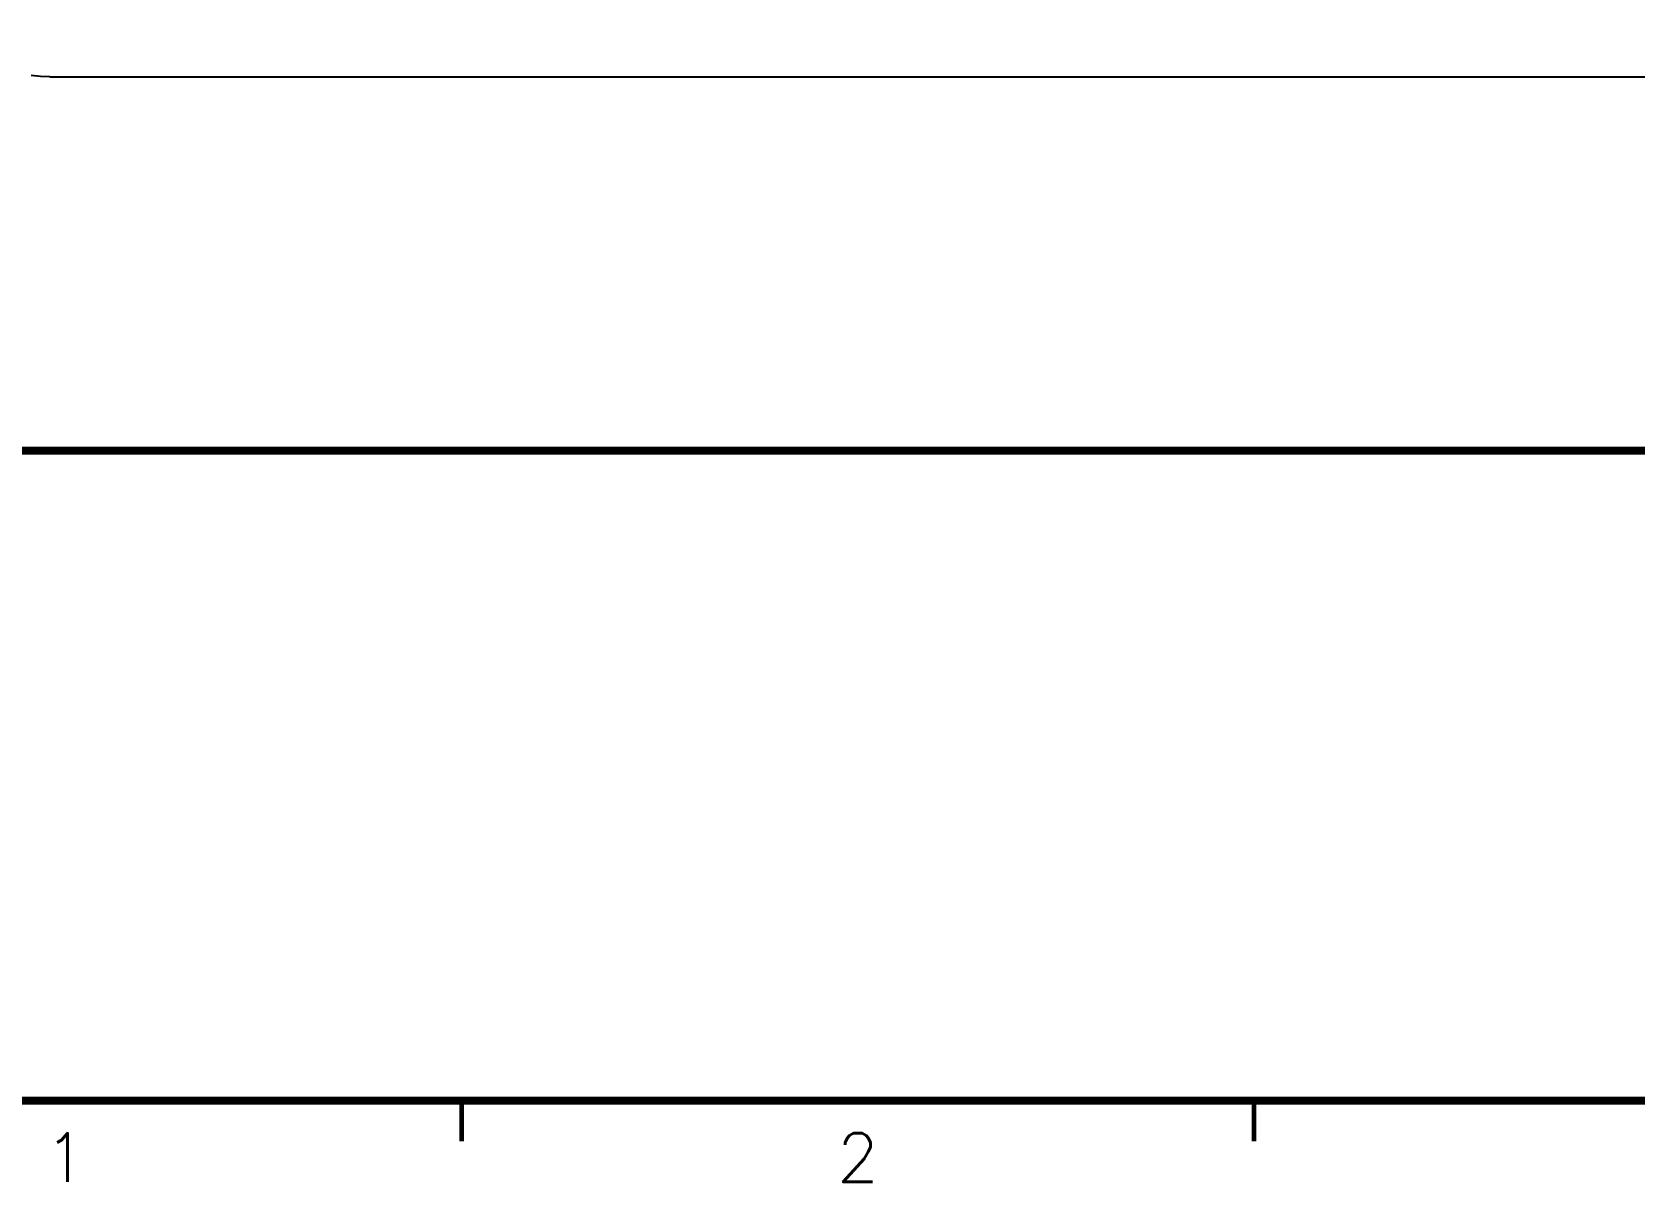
# Model space of a CAD drawing. Extents: x 295 to 953, y 10 to 290.
# Drawn here: x 514.3 to 612.9, y 10 to 80.8 of the extents above; entities that cross this region are included whole.
import ezdxf
from ezdxf.enums import TextEntityAlignment as Align

# ---------------------------------------------------------------- set-up
doc = ezdxf.new("R2010")
doc.units = 0
doc.header["$LTSCALE"] = 5
doc.header["$MEASUREMENT"] = 0
doc.layers.get('0').update_dxf_attribs({"linetype": 'CONTINUOUS', "lineweight": 25})
doc.layers.add('6', color=6, linetype='CONTINUOUS', lineweight=13)
for name, color, linetype in [('GND', 7, 'CONTINUOUS'), ('문자', 4, 'CONTINUOUS'), ('테두리', 3, 'CONTINUOUS')]:
    doc.layers.add(name, color=color, linetype=linetype)
doc.styles.get("Standard").update_dxf_attribs({"font": 'simplex.shx'})
doc.styles.add('굴림체', font='')
doc.styles.get('굴림체').set_extended_font_data('GulimChe')

# ---------------------------------------------------------------- blocks, each defined once
blk = doc.blocks.new('C')
at = {"layer": '테두리'}
for points, const_width in [([(15, 285), (15, 15), (405, 15), (405, 285), (15, 285)], 0.5), ([(15, 55), (405, 55)], 0.5), ([(63.75, 12.5), (63.75, 15)], 0.3), ([(112.5, 12.5), (112.5, 15)], 0.3)]:
    blk.add_lwpolyline(points, dxfattribs=dict(at, const_width=const_width))
at = {"layer": '문자'}
for s, p in [('1', (39.375, 11.5)), ('2', (88.125, 11.5))]:
    blk.add_text(s, height=3, dxfattribs=at).set_placement(p, align=Align.MIDDLE)

msp = doc.modelspace()

# ---------------------------------------------------------------- linework, layer by layer
at = {"layer": 'GND'}
for p, q in [((514.804, 78.023), (514.238, 78.093)), ((515.377, 78), (514.804, 78.023)), ((515.377, 78), (858.075, 78))]:
    msp.add_line(p, q, dxfattribs=at)

# ---------------------------------------------------------------- block references
msp.add_blockref('C', (476.978, 0))

# ---------------------------------------------------------------- texts
at = {"layer": '6', "color": 4, "insert": (573.671, 73.538), "char_height": 3, "width": 36.96202, "attachment_point": 4, "style": '굴림체'}
msp.add_mtext('{\\f굴림|b0|i0|c129;\\C7;', dxfattribs=at)

doc.saveas('drawing.dxf')
